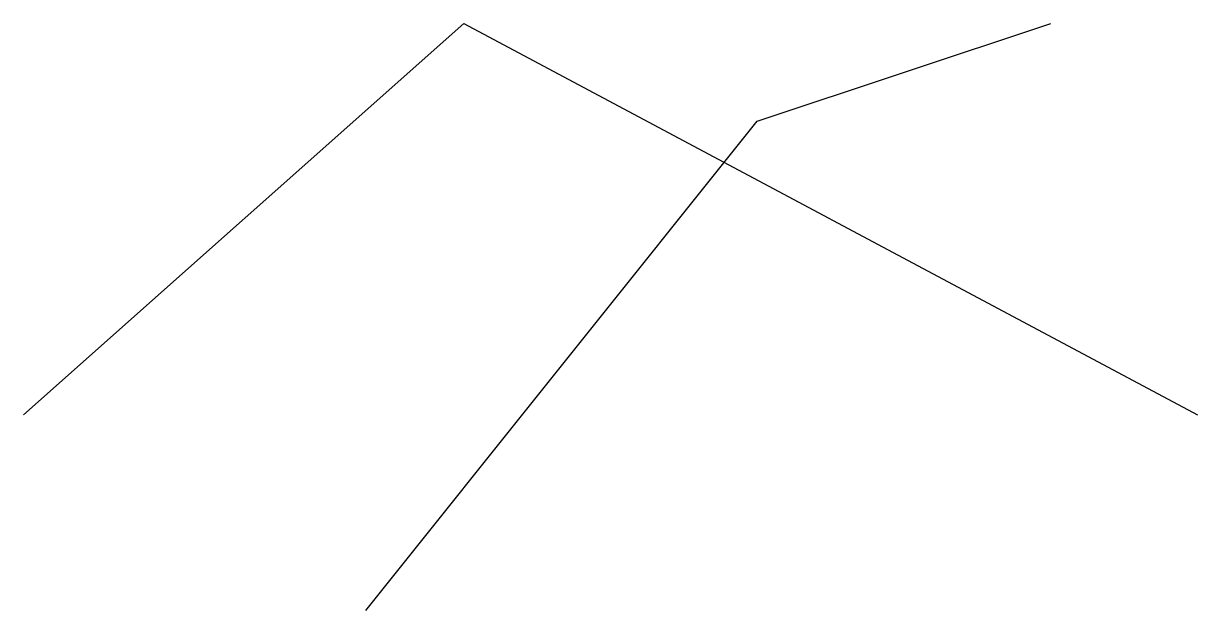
# Model space of a CAD drawing. Header units: millimetres. Extents: x 0 to 120, y 20 to 80.
import ezdxf

# ---------------------------------------------------------------- set-up
doc = ezdxf.new("R2010")
doc.units = ezdxf.units.MM
doc.layers.add('Dim', color=1, linetype='Continuous')

msp = doc.modelspace()

# ---------------------------------------------------------------- linework, layer by layer
at = {"layer": 'Dim'}
for points in [[(0, 40, 60), (45, 80, 20), (120, 40, 0)], [(35, 20, 0), (75, 70, 10), (105, 80, 40)]]:
    msp.add_polyline3d(points, dxfattribs=at)

doc.saveas('drawing.dxf')
